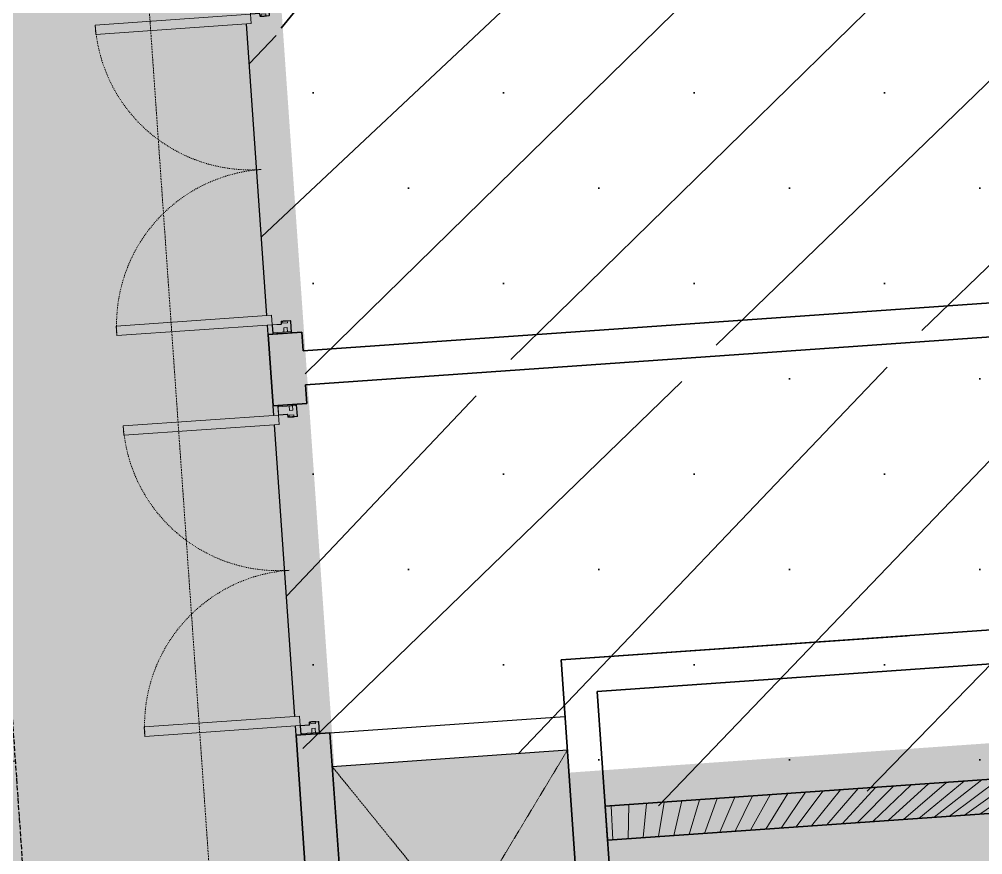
# Model space of a CAD drawing. Header units: millimetres. Extents: x 306 to 836129804, y -168137 to 818603917.
# Drawn here: x 834587244 to 834592354, y 818033872 to 818038301 of the extents above; entities that cross this region are included whole.
import ezdxf
from ezdxf.xclip import XClip

# ---------------------------------------------------------------- set-up
doc = ezdxf.new("R2010")
doc.units = ezdxf.units.MM
doc.header["$LTSCALE"] = 3
doc.header["$XCLIPFRAME"] = 0
for name, pattern in [('ACAD_ISO03W100', [30, 12, -18]), ('B0701', [2.34375, 1.5625, -0.78125]), ('B0703', [4.6875, 3.125, -1.5625]), ('Dash 1_16_', [3.175, 1.5875, -1.5875]), ('DIVIDE', [1.25, 0.5, -0.25, 0, -0.25, 0, -0.25]), ('IMPORT-3A35X-MAGP-P-SB$0$ACAD_ISO05W035', [11.550000000000002, 8.4, -1.05, 0, -1.05, 0, -1.05])]:
    doc.linetypes.add(name, pattern=pattern)
for name, color, linetype in [('_ANCILIARY', 40, 'Continuous'), ('_ANCILIARY HATCH', 1, 'Continuous'), ('_DEV LINE', 96, 'DIVIDE'), ('_SUBLEASE', 241, 'Continuous'), ('_SUBLEASE LINE', 10, 'DIVIDE'), ('UAJ-90.0BOUN', 251, 'Continuous'), ('UAJ-90.5LAND', 251, 'Continuous')]:
    doc.layers.add(name, color=color, linetype=linetype)
for name, color, linetype, lineweight in [('A-DOOR', 251, 'Continuous', 5), ('A-DOOR-FRAM', 251, 'Continuous', 18), ('A-FLOR', 251, 'Continuous', 13), ('A-WALL', 251, 'Continuous', 5), ('Eva-New', 1, 'ACAD_ISO03W100', 18), ('Hatch (CARR)', 252, 'Continuous', 35), ('Hatch (LTC&CB)', 252, 'Continuous', 35), ('UAJ-21EXWA', 251, 'Continuous', 35), ('UAJ-21EXWA-z', 251, 'B0703', 9), ('UAJ-22INWA-h', 251, 'Continuous', 9), ('UAJ-23FLOR-y', 251, 'B0701', 9)]:
    doc.layers.add(name, color=color, linetype=linetype, lineweight=lineweight)
doc.layers.get('UAJ-90.5LAND').off()
pattern_1 = [(45, (0, 0), (-505.13940681014, 505.13940681014), []), (45, (505.14, 0), (-505.13940681014, 505.13940681014), [0, -714.375])]

# ---------------------------------------------------------------- blocks, each defined once
blk = doc.blocks.new('ARC_DOR_P00_DOUBLE_VARIES - External - EX-D02_1550x2100mm-16590399-Plan_L000')
at = {"layer": 'A-DOOR', "lineweight": 18}
for p, q in [((-775.0000000000106, -65.00000000096198), (-825.0000000000119, -65.00000000096198)), ((-825.0000000000119, -65.00000000096198), (-825.0000000000119, -890.0000000009603)), ((-775.0000000000106, -890.0000000009603), (-775.0000000000106, -65.00000000096198)), ((774.9999999999939, -65.00000000096198), (824.9999999999952, -65.00000000096198)), ((774.9999999999939, -890.0000000009603), (774.9999999999939, -65.00000000096198)), ((824.9999999999952, -65.00000000096198), (824.9999999999952, -890.0000000009603)), ((-825.0000000000119, -890.0000000009603), (-775.0000000000106, -890.0000000009603)), ((824.9999999999952, -890.0000000009603), (774.9999999999939, -890.0000000009603))]:
    blk.add_line(p, q, dxfattribs=at)
at = {"layer": 'A-DOOR', "linetype": 'Dash 1_16_'}
for centre, radius, start, end in [((-825.0000000000106, -65.00000000095821), 825.0000000000014, 269.9999999999995, 359.9999999999995), ((824.9999999999939, -65.00000000095821), 825.0000000000028, 180.0000000000001, 269.9999999999998)]:
    blk.add_arc(centre, radius, start, end, dxfattribs=at)
at = {"layer": 'A-DOOR-FRAM'}
for p, q in [((-876.500000000006, 18.49999999904694), (-875.000000000006, 18.49999999904693)), ((-876.5000000000063, -10.50000000095318), (-876.500000000006, 18.49999999904694)), ((-875.000000000006, 14.9999999990469), (-875.0000000000059, 32.4999999990473)), ((-875.000000000006, 14.9999999990469), (-875.0000000000061, -10.50000000095319)), ((-873.5000000000061, 14.99999999904689), (-875.000000000006, 14.9999999990469)), ((-873.5000000000059, 32.49999999904729), (-873.5000000000061, 14.99999999904689)), ((-868.5000000000061, 31.49999999904721), (-873.5000000000059, 31.49999999904724)), ((-873.5000000000061, 14.99999999904689), (-873.5000000000065, -45.00000000095333)), ((-872.500000000006, 34.99999999904718), (-812.5000000000068, 34.9999999990468)), ((-872.500000000006, 34.99999999904715), (-812.5000000000067, 34.99999999904676)), ((-812.5000000000068, 33.49999999904677), (-872.500000000006, 33.49999999904715)), ((-868.5000000000068, -61.50000000095329), (-868.5000000000063, 31.49999999904721)), ((-868.5000000000063, 12.99999999904692), (-847.5000000000068, 12.99999999904678)), ((-847.5000000000068, 12.99999999904678), (-845.0000000000068, 12.99999999904677)), ((-845.0000000000068, 12.99999999904677), (-845.000000000007, -4.874119675602894)), ((-820.875000000007, -8.50000000095374), (-820.8750000000069, 16.49999999904672)), ((-820.8750000000069, 16.49999999904672), (-811.5000000000069, 16.49999999904666)), ((-811.500000000007, -13.50000000095363), (-811.5000000000068, 32.49999999904679)), ((-810.0000000000068, 32.49999999904678), (-810.0000000000072, -13.50000000095356)), ((-810.0000000000069, 32.49999999904694), (-810.0000000000073, -13.50000000095364)), ((809.999999999994, 32.49999999903656), (809.9999999999937, -13.50000000096649)), ((809.9999999999937, -13.50000000096653), (809.999999999994, 32.49999999903668)), ((811.4999999999936, -13.50000000096659), (811.499999999994, 32.49999999903655)), ((820.8749999999939, 16.49999999903635), (811.4999999999937, 16.49999999903642)), ((872.4999999999939, 34.99999999903608), (812.499999999994, 34.99999999903646)), ((812.4999999999939, 34.99999999903648), (872.4999999999937, 34.99999999903608)), ((812.4999999999939, 33.49999999903667), (872.499999999994, 33.49999999903629)), ((820.8749999999936, -8.500000000967335), (820.8749999999939, 16.49999999903635)), ((844.9999999999936, 12.99999999903287), (844.9999999999935, -4.874119675616802)), ((847.4999999999937, 12.99999999903285), (844.9999999999936, 12.99999999903287)), ((868.4999999999936, 12.99999999903272), (847.4999999999937, 12.99999999903285)), ((868.4999999999939, 31.49999999903619), (873.4999999999939, 31.49999999903616)), ((868.4999999999932, -61.50000000096743), (868.4999999999936, 31.49999999903619)), ((873.4999999999939, 32.49999999903621), (873.4999999999937, 14.99999999903263)), ((873.4999999999937, 14.99999999903263), (873.4999999999934, -45.00000000096755)), ((873.4999999999937, 14.99999999903263), (874.9999999999935, 14.99999999903262)), ((874.9999999999935, 14.99999999903262), (874.9999999999937, 32.4999999990362)), ((876.4999999999939, 18.49999999903264), (874.9999999999935, 18.49999999903265)), ((874.9999999999935, 14.99999999903262), (874.9999999999934, -10.50000000096743)), ((876.4999999999937, -10.50000000096745), (876.4999999999939, 18.49999999903264)), ((-873.5000000000063, -10.5000000009532), (-876.5000000000063, -10.50000000095318)), ((-875.0000000000066, -62.5000000009537), (-875.0000000000064, -45.00000000095332)), ((-873.5000000000065, -45.00000000095332), (-875.0000000000064, -45.00000000095331)), ((-873.5000000000065, -45.00000000095332), (-873.5000000000066, -62.5000000009537)), ((-847.5000000000069, -4.874119675602877), (-868.5000000000064, -4.874119675602744)), ((-845.000000000007, -4.874119675602894), (-847.5000000000069, -4.874119675602878)), ((-826.5000000000074, -62.50000000095372), (-826.5000000000072, -17.00000000095363)), ((-825.0000000000069, -17.00000000095364), (-825.0000000000073, -62.50000000095373)), ((-825.0000000000073, -17.00000000095359), (-825.0000000000075, -62.50000000095373)), ((-824.000000000007, -14.50000000095369), (-812.500000000007, -14.50000000095376)), ((-812.5000000000073, -16.00000000095362), (-824.000000000007, -16.00000000095354)), ((-812.5000000000074, -16.0000000009537), (-824.0000000000073, -16.00000000095363)), ((-811.500000000007, -8.500000000953799), (-820.875000000007, -8.50000000095374)), ((811.4999999999936, -8.500000000967276), (820.8749999999936, -8.500000000967335)), ((823.9999999999943, -14.50000000096733), (812.4999999999943, -14.50000000096726)), ((812.4999999999942, -16.00000000096697), (823.9999999999943, -16.00000000096704)), ((823.9999999999942, -16.00000000096705), (812.4999999999941, -16.00000000096698)), ((824.9999999999945, -17.00000000096725), (824.9999999999942, -62.50000000096737)), ((824.999999999994, -62.5000000009672), (824.9999999999942, -17.00000000096709)), ((826.499999999994, -62.50000000096738), (826.4999999999943, -17.00000000096727)), ((844.9999999999935, -4.874119675616802), (847.4999999999936, -4.874119675616818)), ((847.4999999999936, -4.874119675616819), (868.4999999999935, -4.874119675616952)), ((873.4999999999936, -10.50000000096743), (876.4999999999937, -10.50000000096744)), ((873.4999999999934, -45.00000000096757), (874.9999999999932, -45.00000000096757)), ((873.4999999999934, -45.00000000096757), (873.4999999999932, -62.50000000096768)), ((874.9999999999931, -62.50000000096768), (874.9999999999932, -45.00000000096757)), ((-868.5000000000068, -61.50000000095329), (-873.5000000000066, -61.50000000095326)), ((-872.5000000000067, -63.50000000095346), (-827.5000000000075, -63.50000000095374)), ((-827.5000000000075, -65.00000000095372), (-872.5000000000068, -65.00000000095343)), ((-827.5000000000075, -65.00000000095372), (-872.5000000000065, -65.00000000095343)), ((872.4999999999931, -63.50000000096768), (827.499999999994, -63.5000000009674)), ((827.499999999994, -65.00000000096722), (872.4999999999932, -65.00000000096752)), ((872.4999999999923, -65.00000000096752), (827.499999999994, -65.00000000096722)), ((868.4999999999932, -61.50000000096743), (873.4999999999932, -61.50000000096747))]:
    blk.add_line(p, q, dxfattribs=at)
for centre, radius, start, end in [((-872.500000000006, 32.49999999904728), 2.500000000000106, 89.99999999999977, 179.9999999999998), ((-872.5000000000061, 32.49999999904743), 2.500000000000127, 89.99999999999805, 180.0000000000007), ((-872.500000000006, 32.49999999904728), 1.000000000000049, 89.99999999999959, 180), ((-812.5000000000068, 32.4999999990468), 2.500000000000112, 359.9999999999996, 89.99999999999991), ((-812.5000000000066, 32.49999999904702), 2.500000000000032, 359.999999999998, 90.00000000000026), ((-812.5000000000068, 32.4999999990468), 1, 0, 90), ((-907.0312500000067, 3.999999999047284), 98.28125000000057, 350.8521574801976, 9.147842519801143), ((907.0312499999943, 3.999999999035783), 98.28125000000065, 170.8521574801981, 189.1478425198006), ((812.499999999994, 32.49999999903654), 2.500000000000103, 89.99999999999967, 179.9999999999997), ((812.4999999999937, 32.49999999903674), 2.499999999999935, 89.99999999999561, 180.0000000000034), ((812.499999999994, 32.49999999903654), 0.9999999999999997, 89.99999999999979, 179.9999999999998), ((872.4999999999939, 32.49999999903621), 2.500000000000107, 359.9999999999995, 89.99999999999984), ((872.4999999999937, 32.49999999903699), 2.500000000000116, 359.9999999999983, 90.00000000000026), ((872.4999999999939, 32.49999999903621), 0.9999999999999997, 359.9999999999995, 89.99999999999984), ((-824.000000000007, -17.00000000095365), 2.5000000000001, 89.99999999999962, 179.9999999999996), ((-824.000000000007, -17.00000000095365), 0.9999999999999989, 89.9999999999996, 179.9999999999996), ((-824.0000000000073, -17.00000000095359), 1.000000000000039, 89.9999999999997, 179.9999999999999), ((-812.500000000007, -13.50000000095353), 2.499999999999883, 269.9999999999992, 359.9999999999994), ((-812.500000000007, -13.50000000095362), 0.9999999999999989, 269.9999999999992, 359.9999999999994), ((-812.5000000000073, -13.50000000095363), 2.499999999999974, 269.9999999999995, 359.9999999999996), ((812.4999999999942, -13.50000000096651), 2.499999999999885, 179.9999999999996, 269.9999999999993), ((812.4999999999941, -13.50000000096655), 2.500000000000004, 179.9999999999996, 269.9999999999999), ((812.4999999999942, -13.5000000009666), 0.9999999999999993, 179.9999999999996, 269.9999999999993), ((823.9999999999943, -17.00000000096725), 2.500000000000112, 359.9999999999996, 89.99999999999993), ((823.9999999999943, -17.00000000096725), 0.9999999999999999, 359.9999999999994, 89.99999999999977), ((823.9999999999942, -17.00000000096706), 0.9999999999999878, 359.9999999999984, 89.99999999999878), ((-872.5000000000068, -62.50000000095371), 2.499999999999972, 179.9999999999997, 269.9999999999993), ((-872.5000000000064, -62.50000000095329), 2.500000000000008, 180.0000000000001, 269.9999999999998), ((-872.5000000000068, -62.50000000095371), 1.000000000000057, 179.9999999999998, 269.9999999999994), ((-827.5000000000075, -62.50000000095371), 2.499999999999969, 269.9999999999992, 359.9999999999992), ((-827.5000000000075, -62.50000000095371), 1.000000000000055, 269.999999999999, 2.035554996136651e-13), ((-827.5000000000075, -62.5000000009537), 2.499999999999985, 269.9999999999996, 359.9999999999996), ((827.499999999994, -62.50000000096738), 2.499999999999974, 179.9999999999996, 269.9999999999994), ((827.499999999994, -62.5000000009672), 2.500000000000015, 180.0000000000002, 269.9999999999999), ((827.499999999994, -62.50000000096738), 1.000000000000057, 179.9999999999998, 269.9999999999994), ((872.4999999999932, -62.50000000096767), 2.49999999999998, 269.9999999999994, 359.9999999999994), ((872.4999999999932, -62.50000000096767), 0.9999999999999997, 269.9999999999994, 359.9999999999994), ((872.4999999999923, -62.50000000096754), 2.499999999999886, 269.9999999999994, 359.9999999999994)]:
    blk.add_arc(centre, radius, start, end, dxfattribs=at)
blk = doc.blocks.new('ARC_DOR_P00_DOUBLE_VARIES - External - EX-D01_1550x2100mm-16590408-Plan_L000')
at = {"layer": 'A-DOOR', "lineweight": 18}
for p, q in [((-825.0000000000119, 65.00000000096198), (-825.0000000000119, 890.0000000009603)), ((-825.0000000000119, 890.0000000009603), (-775.0000000000106, 890.0000000009603)), ((-775.0000000000106, 890.0000000009603), (-775.0000000000106, 65.00000000096198)), ((824.9999999999952, 890.0000000009603), (774.9999999999939, 890.0000000009603)), ((774.9999999999939, 890.0000000009603), (774.9999999999939, 65.00000000096198)), ((824.9999999999952, 65.00000000096198), (824.9999999999952, 890.0000000009603)), ((-775.0000000000106, 65.00000000096198), (-825.0000000000119, 65.00000000096198)), ((774.9999999999939, 65.00000000096198), (824.9999999999952, 65.00000000096198))]:
    blk.add_line(p, q, dxfattribs=at)
at = {"layer": 'A-DOOR', "linetype": 'Dash 1_16_'}
for centre, radius, start, end in [((-825.0000000000106, 65.00000000095821), 825.0000000000028, 1.399444059843948e-13, 90.00000000000017), ((824.9999999999939, 65.00000000095821), 825.0000000000016, 89.99999999999984, 179.9999999999999)]:
    blk.add_arc(centre, radius, start, end, dxfattribs=at)
at = {"layer": 'A-DOOR-FRAM'}
for p, q in [((-875.0000000000066, 62.5000000009537), (-875.0000000000064, 45.00000000095332)), ((-873.5000000000065, 45.00000000095332), (-873.5000000000066, 62.5000000009537)), ((-868.5000000000068, 61.50000000095329), (-873.5000000000066, 61.50000000095326)), ((-827.5000000000075, 65.00000000095372), (-872.5000000000068, 65.00000000095343)), ((-827.5000000000075, 65.00000000095372), (-872.5000000000065, 65.00000000095343)), ((-872.5000000000067, 63.50000000095346), (-827.5000000000075, 63.50000000095374)), ((-868.5000000000068, 61.50000000095329), (-868.5000000000063, -31.49999999904721)), ((-826.5000000000074, 62.50000000095372), (-826.5000000000072, 17.00000000095363)), ((-825.0000000000069, 17.00000000095364), (-825.0000000000073, 62.50000000095373)), ((-825.0000000000073, 17.00000000095359), (-825.0000000000075, 62.50000000095373)), ((824.9999999999945, 17.00000000096725), (824.9999999999942, 62.50000000096737)), ((824.999999999994, 62.5000000009672), (824.9999999999942, 17.00000000096709)), ((826.499999999994, 62.50000000096738), (826.4999999999943, 17.00000000096727)), ((827.499999999994, 65.00000000096722), (872.4999999999932, 65.00000000096752)), ((872.4999999999923, 65.00000000096752), (827.499999999994, 65.00000000096722)), ((872.4999999999931, 63.50000000096768), (827.499999999994, 63.5000000009674)), ((868.4999999999932, 61.50000000096743), (873.4999999999932, 61.50000000096747)), ((868.4999999999932, 61.50000000096743), (868.4999999999936, -31.49999999903619)), ((873.4999999999934, 45.00000000096757), (873.4999999999932, 62.50000000096768)), ((874.9999999999931, 62.50000000096768), (874.9999999999932, 45.00000000096757)), ((-873.5000000000063, 10.5000000009532), (-876.5000000000063, 10.50000000095318)), ((-876.5000000000063, 10.50000000095318), (-876.500000000006, -18.49999999904694)), ((-873.5000000000065, 45.00000000095332), (-875.0000000000064, 45.00000000095331)), ((-875.000000000006, -14.9999999990469), (-875.0000000000061, 10.50000000095319)), ((-873.5000000000061, -14.99999999904689), (-873.5000000000065, 45.00000000095333)), ((-847.5000000000069, 4.874119675602877), (-868.5000000000064, 4.874119675602744)), ((-845.000000000007, 4.874119675602894), (-847.5000000000069, 4.874119675602878)), ((-845.0000000000068, -12.99999999904677), (-845.000000000007, 4.874119675602894)), ((-812.5000000000073, 16.00000000095362), (-824.000000000007, 16.00000000095354)), ((-812.5000000000074, 16.0000000009537), (-824.0000000000073, 16.00000000095363)), ((-824.000000000007, 14.50000000095369), (-812.500000000007, 14.50000000095376)), ((-820.875000000007, 8.50000000095374), (-820.8750000000069, -16.49999999904672)), ((-811.500000000007, 8.500000000953799), (-820.875000000007, 8.50000000095374)), ((-811.500000000007, 13.50000000095363), (-811.5000000000068, -32.49999999904679)), ((-810.0000000000068, -32.49999999904678), (-810.0000000000072, 13.50000000095356)), ((-810.0000000000069, -32.49999999904694), (-810.0000000000073, 13.50000000095364)), ((809.999999999994, -32.49999999903656), (809.9999999999937, 13.50000000096649)), ((809.9999999999937, 13.50000000096653), (809.999999999994, -32.49999999903668)), ((811.4999999999936, 13.50000000096659), (811.499999999994, -32.49999999903655)), ((811.4999999999936, 8.500000000967276), (820.8749999999936, 8.500000000967335)), ((812.4999999999942, 16.00000000096697), (823.9999999999943, 16.00000000096704)), ((823.9999999999942, 16.00000000096705), (812.4999999999941, 16.00000000096698)), ((823.9999999999943, 14.50000000096733), (812.4999999999943, 14.50000000096726)), ((820.8749999999936, 8.500000000967335), (820.8749999999939, -16.49999999903635)), ((844.9999999999935, 4.874119675616802), (847.4999999999936, 4.874119675616818)), ((844.9999999999936, -12.99999999903287), (844.9999999999935, 4.874119675616802)), ((847.4999999999936, 4.874119675616819), (868.4999999999935, 4.874119675616952)), ((873.4999999999937, -14.99999999903263), (873.4999999999934, 45.00000000096755)), ((873.4999999999934, 45.00000000096757), (874.9999999999932, 45.00000000096757)), ((873.4999999999936, 10.50000000096743), (876.4999999999937, 10.50000000096744)), ((874.9999999999935, -14.99999999903262), (874.9999999999934, 10.50000000096743)), ((876.4999999999937, 10.50000000096745), (876.4999999999939, -18.49999999903264)), ((-876.500000000006, -18.49999999904694), (-875.000000000006, -18.49999999904693)), ((-875.000000000006, -14.9999999990469), (-875.0000000000059, -32.4999999990473)), ((-873.5000000000061, -14.99999999904689), (-875.000000000006, -14.9999999990469)), ((-873.5000000000059, -32.49999999904729), (-873.5000000000061, -14.99999999904689)), ((-868.5000000000061, -31.49999999904721), (-873.5000000000059, -31.49999999904724)), ((-812.5000000000068, -33.49999999904677), (-872.500000000006, -33.49999999904715)), ((-872.500000000006, -34.99999999904718), (-812.5000000000068, -34.9999999990468)), ((-872.500000000006, -34.99999999904715), (-812.5000000000067, -34.99999999904676)), ((-868.5000000000063, -12.99999999904692), (-847.5000000000068, -12.99999999904678)), ((-847.5000000000068, -12.99999999904678), (-845.0000000000068, -12.99999999904677)), ((-820.8750000000069, -16.49999999904672), (-811.5000000000069, -16.49999999904666)), ((820.8749999999939, -16.49999999903635), (811.4999999999937, -16.49999999903642)), ((812.4999999999939, -33.49999999903667), (872.499999999994, -33.49999999903629)), ((872.4999999999939, -34.99999999903608), (812.499999999994, -34.99999999903646)), ((812.4999999999939, -34.99999999903648), (872.4999999999937, -34.99999999903608)), ((847.4999999999937, -12.99999999903285), (844.9999999999936, -12.99999999903287)), ((868.4999999999936, -12.99999999903272), (847.4999999999937, -12.99999999903285)), ((868.4999999999939, -31.49999999903619), (873.4999999999939, -31.49999999903616)), ((873.4999999999937, -14.99999999903263), (874.9999999999935, -14.99999999903262)), ((873.4999999999939, -32.49999999903621), (873.4999999999937, -14.99999999903263)), ((874.9999999999935, -14.99999999903262), (874.9999999999937, -32.4999999990362)), ((876.4999999999939, -18.49999999903264), (874.9999999999935, -18.49999999903265))]:
    blk.add_line(p, q, dxfattribs=at)
for centre, radius, start, end in [((-872.5000000000068, 62.50000000095371), 2.500000000000007, 90.00000000000031, 180.0000000000003), ((-872.5000000000064, 62.50000000095329), 2.499999999999886, 90, 180), ((-872.5000000000068, 62.50000000095371), 1.000000000000114, 90.00000000000017, 180.0000000000001), ((-827.5000000000075, 62.50000000095371), 2.50000000000001, 4.071109992273301e-13, 90.0000000000004), ((-827.5000000000075, 62.5000000009537), 2.500000000000009, 3.180554681463517e-13, 90.00000000000034), ((-827.5000000000075, 62.50000000095371), 1.000000000000115, 359.9999999999994, 90.00000000000058), ((827.499999999994, 62.50000000096738), 2.500000000000004, 90.00000000000024, 180.0000000000004), ((827.499999999994, 62.5000000009672), 2.5, 90, 180), ((827.499999999994, 62.50000000096738), 1.000000000000114, 90.00000000000017, 180.0000000000001), ((872.4999999999932, 62.50000000096767), 2.500000000000006, 2.417221557912273e-13, 90.00000000000026), ((872.4999999999923, 62.50000000096754), 2.49999999999998, 2.417221557912273e-13, 90.00000000000024), ((872.4999999999932, 62.50000000096767), 1.00000000000005, 2.035554996136651e-13, 90.0000000000002), ((-824.000000000007, 17.00000000095365), 2.500000000000132, 180.0000000000004, 270), ((-824.000000000007, 17.00000000095365), 1.000000000000047, 180.0000000000004, 270.0000000000001), ((-824.0000000000073, 17.00000000095359), 1.000000000000114, 179.9999999999998, 269.9999999999997), ((-812.500000000007, 13.50000000095353), 2.499999999999985, 3.307776868722057e-13, 90.0000000000004), ((-812.5000000000073, 13.50000000095363), 2.500000000000006, 3.085138041019611e-13, 90.00000000000031), ((-812.500000000007, 13.50000000095362), 1.000000000000047, 3.053332494204976e-13, 90.0000000000004), ((-907.0312500000067, -3.999999999047284), 98.28125000000057, 350.8521574801985, 9.147842519802033), ((907.0312499999943, -3.999999999035783), 98.28125000000065, 170.8521574801991, 189.1478425198015), ((812.4999999999942, 13.50000000096651), 2.499999999999984, 90.00000000000034, 180.0000000000004), ((812.4999999999941, 13.50000000096655), 2.499999999999976, 89.99999999999993, 180.0000000000006), ((812.4999999999942, 13.5000000009666), 1.000000000000048, 90.00000000000031, 180.0000000000004), ((823.9999999999943, 17.00000000096725), 1.000000000000046, 269.9999999999997, 1.017777498068325e-13), ((823.9999999999943, 17.00000000096725), 2.500000000000121, 269.9999999999997, 7.63333123551244e-14), ((823.9999999999942, 17.00000000096706), 1.000000000000034, 270.0000000000007, 1.017777498068325e-12), ((-872.500000000006, -32.49999999904728), 2.500000000000129, 180.0000000000002, 269.9999999999999), ((-872.5000000000061, -32.49999999904743), 2.500000000000058, 179.9999999999996, 270.0000000000018), ((-872.500000000006, -32.49999999904728), 1.000000000000114, 180, 270), ((-812.5000000000068, -32.4999999990468), 2.500000000000123, 269.9999999999997, 7.63333123551244e-14), ((-812.5000000000068, -32.4999999990468), 1, 269.9999999999996, 0), ((-812.5000000000066, -32.49999999904702), 2.499999999999999, 269.9999999999995, 1.866985598019084e-12), ((812.499999999994, -32.49999999903654), 2.500000000000132, 180.0000000000003, 270), ((812.4999999999937, -32.49999999903674), 2.499999999999982, 179.9999999999993, 270.0000000000016), ((812.499999999994, -32.49999999903654), 1.00000000000005, 180.0000000000002, 269.9999999999998), ((872.4999999999939, -32.49999999903621), 2.500000000000121, 269.9999999999998, 1.526666247102488e-13), ((872.4999999999939, -32.49999999903621), 1.000000000000043, 269.9999999999998, 2.035554996136651e-13), ((872.4999999999937, -32.49999999903699), 2.500000000000064, 269.9999999999996, 1.552110684554196e-12)]:
    blk.add_arc(centre, radius, start, end, dxfattribs=at)
blk = doc.blocks.new('p32 uns')
at = {"layer": 'UAJ-22INWA-h'}
h = blk.add_hatch(dxfattribs=at)
h.set_pattern_fill('ANSI31', color=256, scale=20, angle=4)
h.set_pattern_definition([(48.99999999999999, (1103434.01014185, -220011.180467844), (-47.92405834414602, 41.65974834089721), [])])
h.paths.add_polyline_path([(466745.0788276196, -277114.9949666262), (469199.0863913298, -276943.3940412998), (469186.5302259922, -276763.8325122595), (466732.5226624012, -276935.4334375858)])
at = {"layer": 'A-FLOR', "lineweight": 9}
for p, q in [((464935.3247828484, -274334.4637930393), (464827.2022485733, -272788.2395150661)), ((464942.3004302979, -274434.2201980352), (464938.8126065731, -274384.3419954777)), ((464972.2957139015, -274863.172739625), (464968.807890296, -274813.2945370674)), ((465083.9060719013, -276459.2752200365), (464975.7835376263, -274913.0509421825)), ((465090.8817193508, -276559.0316250324), (465087.3938956261, -276509.1534225941))]:
    blk.add_line(p, q, dxfattribs=at)
at = {"layer": 'A-FLOR', "lineweight": 5}
for p, q in [((464828.5843986273, -272788.142865777), (464936.7069329023, -274334.367143631)), ((464940.1947565079, -274384.2453461885), (464943.6825802326, -274434.1235486269)), ((464970.1900402308, -274813.1978877783), (464973.6778639555, -274863.0760903358)), ((464977.1656876802, -274912.9542927742), (465085.2882219553, -276459.1785707474)), ((465088.77604568, -276509.0567731857), (465092.2638692856, -276558.9349757433))]:
    blk.add_line(p, q, dxfattribs=at)
at = {"layer": 'A-WALL', "lineweight": 25}
for p, q in [((465271.8253983259, -276546.3788104057), (466518.7804611921, -276459.1832182407)), ((466531.3366265297, -276638.7447472811), (465284.3815636635, -276725.9403395653))]:
    blk.add_line(p, q, dxfattribs=at)
at = {"layer": 'A-WALL'}
for p, q in [((466531.3366265297, -276638.7447472811), (466518.7804611921, -276459.1832182407)), ((465284.3815636635, -276725.9403395653), (465271.8253983259, -276546.3788104057))]:
    blk.add_line(p, q, dxfattribs=at)
at = {"layer": 'UAJ-21EXWA'}
for p, q in [((465130.2197567225, -274521.3237884045), (470013.2957826853, -274179.8658494949)), ((470025.8519480228, -274359.4273785353), (465142.7759219408, -274700.8853174448)), ((464943.6825802326, -274434.1235486269), (465123.244109273, -274421.5673834085)), ((464943.6825802326, -274434.1235486269), (464970.1900402308, -274813.1978877783)), ((465130.2197567225, -274521.3237884045), (465123.244109273, -274421.5673834085)), ((465149.7515692711, -274800.6417225599), (465142.7759219408, -274700.8853174448)), ((464970.1900402308, -274813.1978877783), (465149.7515692711, -274800.6417225599)), ((469310.9841407537, -275963.2007472515), (466497.8535190821, -276159.914003253)), ((466497.8535190821, -276159.914003253), (468333.3764926195, -276031.5617333651)), ((466655.5031497478, -278414.4087567329), (466497.8535190821, -276159.914003253)), ((469143.978777051, -276155.3184415102), (466689.9712133408, -276326.9193669558)), ((466689.9712133408, -276326.9193669558), (466847.6208440065, -278581.4141205549)), ((465092.2638692856, -276558.9349757433), (465271.8253983259, -276546.3788104057)), ((465268.050183177, -279072.7963824272), (465092.2638692856, -276558.9349757433)), ((465408.5480868816, -278501.6043490171), (465271.8253983259, -276546.3788104057))]:
    blk.add_line(p, q, dxfattribs=at)
blk.add_lwpolyline([(466745.0788276196, -277114.9949666262), (469199.0863913298, -276943.3940412998), (469186.5302259922, -276763.8325122595), (466732.5226624012, -276935.4334375858)], close=True, dxfattribs=at)
at = {"layer": 'UAJ-21EXWA-z'}
blk.add_lwpolyline([(474599.9708667994, -310530.1917384863), (467836.6338552237, -308669.481066227), (467338.3177255392, -308704.3267245293), (467129.479228735, -305717.7970809937), (466623.8019307852, -305753.1574822664), (463991.9114738703, -268115.3704340458), (465293.7805608511, -268024.2280380726), (466073.3385289907, -267498.4277267456), (475220.2887616158, -266858.8106579781), (475253.0272140503, -267326.9923396111), (477366.8151228428, -267179.0084167719), (477308.717974782, -266351.2942450047), (489092.3695824146, -265524.2012972832), (491574.8268785477, -301024.7140849829)], dxfattribs=at)
at = {"layer": 'UAJ-23FLOR-y'}
for p, q in [((466531.3366265297, -276638.7447472811), (465408.5480868816, -278501.6043490171)), ((465284.3815636635, -276725.9403395653), (466655.5031497478, -278414.4087567329))]:
    blk.add_line(p, q, dxfattribs=at)
at = {"layer": 'UAJ-90.0BOUN', "linetype": 'IMPORT-3A35X-MAGP-P-SB$0$ACAD_ISO05W035'}
blk.add_lwpolyline([(462043.122988224, -254401.8080494404), (466413.7763149738, -316882.0242781639)], dxfattribs=at)
at = {"layer": 'A-DOOR'}
for name, p, rotation in [('ARC_DOR_P00_DOUBLE_VARIES - External - EX-D01_1550x2100mm-16590408-Plan_L000', (464972.4264302254, -273554.9769220352), 93.99999999999999), ('ARC_DOR_P00_DOUBLE_VARIES - External - EX-D02_1550x2100mm-16590399-Plan_L000', (465121.0077192783, -275679.7883491516), 274)]:
    blk.add_blockref(name, p, dxfattribs=dict(at, rotation=rotation))
blk = doc.blocks.new('GBP-P32-L00')
at = {"layer": 'UAJ-90.5LAND'}
blk.add_blockref('p32 uns', (834123619.6366563, 818311064.1160116), dxfattribs=at)

msp = doc.modelspace()

# ---------------------------------------------------------------- hatches: boundary and pattern name
at = {"layer": '_ANCILIARY'}
h = msp.add_hatch(color=256, dxfattribs=at)
h.dxf.hatch_style = 1
edge = h.paths.add_edge_path(flags=16)
edge.add_line((834589698.2311926, 818000195.5443645), (834585687.4764702, 818056299.0110068))
edge.add_line((834585687.4764702, 818056299.0110068), (834612518.7989925, 818058232.7219915))
edge.add_arc((834612484.7357092, 818056534.6453927), 1698.418217914475, 9.502723926168073, 88.8508052879634, ccw=False)
edge.add_line((834614159.8478141, 818056815.0448909), (834618401.0798162, 817996164.9822797))
edge.add_line((834618401.0798162, 817996164.9822797), (834594768.6555227, 817994584.3835236))
edge.add_line((834594768.6555227, 817994584.3835236), (834594327.6929266, 817995204.8349223))
edge.add_line((834594327.6929266, 817995204.8349223), (834589698.2311926, 818000195.5443645))
edge = h.paths.add_edge_path()
edge.add_line((834619909.6823385, 817993768.7649117), (834615191.6236249, 818061235.0189149))
edge.add_arc((834615186.6358066, 818061234.6701063), 4.999999946729716, 4.000301895800094, 94.01408611669542)
edge.add_line((834615186.285798, 818061239.6578406), (834582994.9307241, 818058981.1489481))
edge.add_line((834582994.9307241, 818058981.1489481), (834582980.2353642, 818058973.700369))
edge.add_line((834582980.2353642, 818058973.700369), (834587435.9467293, 817995536.5482974))
edge.add_line((834587435.9467293, 817995536.5482974), (834589273.49395, 817995667.4350014))
edge.add_line((834589273.49395, 817995667.4350014), (834590438.9627452, 817991708.7167664))
edge.add_line((834590438.9627452, 817991708.7167664), (834619905.0431669, 817993763.4282737))
edge.add_arc((834619904.6945201, 817993768.4161034), 4.999999953192322, 273.9984422827354, 364.0002978076708)
at = {"layer": '_ANCILIARY HATCH'}
h = msp.add_hatch(dxfattribs=at)
h.set_pattern_fill('CORK', color=256, scale=250, angle=3.998908350218276)
h.set_pattern_definition([(3.998908350218276, (0, 0), (-55.35411463791137, 791.8175196929233), []), (138.9989083502183, (423.5858171654173, -368.2317025275059), (-1472.92744632587, -1694.344000516116), [1122.5325, -1122.5325]), (138.9989083502183, (621.5401970886481, -354.3931738680281), (-1472.92744632587, -1694.344000516116), [1122.5325, -1122.5325]), (138.9989083502183, (819.494577011879, -340.5546452085503), (-1472.92744632587, -1694.344000516116), [1122.5325, -1122.5325])])
edge = h.paths.add_edge_path(flags=16)
edge.add_line((834589618.1268094, 818000118.7715201), (834585687.4764702, 818056299.0110068))
edge.add_line((834585687.4764702, 818056299.0110068), (834612518.7989925, 818058232.7219915))
edge.add_arc((834612494.2285203, 818056545.6339079), 1687.266994288412, 9.187916495490526, 89.16561271843813, ccw=False)
edge.add_line((834614159.8478141, 818056815.0448909), (834618401.0798162, 817996164.9822797))
edge.add_line((834618401.0798162, 817996164.9822797), (834594688.5511395, 817994507.6106793))
edge.add_line((834594688.5511395, 817994507.6106793), (834589618.1268094, 818000118.7715201))
edge = h.paths.add_edge_path()
edge.add_line((834619909.6823385, 817993768.7649117), (834615191.6236249, 818061235.0189149))
edge.add_arc((834615186.6358066, 818061234.6701063), 4.999999946729716, 4.000301895800094, 94.01408611669542)
edge.add_line((834615186.285798, 818061239.6578406), (834582996.3395478, 818058974.7334945))
edge.add_line((834582996.3395478, 818058974.7334945), (834587435.9467293, 817995536.5482974))
edge.add_line((834587435.9467293, 817995536.5482974), (834589273.49395, 817995667.4350014))
edge.add_line((834589273.49395, 817995667.4350014), (834590438.9627452, 817991708.7167664))
edge.add_line((834590438.9627452, 817991708.7167664), (834619905.0431669, 817993763.4282737))
edge.add_arc((834619904.6945201, 817993768.4161034), 4.999999953192322, 273.9984422827354, 364.0002978076708)
at = {"layer": '_SUBLEASE'}
h = msp.add_hatch(color=256, dxfattribs=at)
h.dxf.hatch_style = 1
h.paths.add_polyline_path([(834589693.255012, 818043565.8906276), (834597284.0053263, 818044096.6875974), (834597429.0987921, 818042021.754373), (834598985.2987102, 818042130.574472), (834598840.2052448, 818044205.5076965), (834610877.2425008, 818045047.2193372), (834612740.4379145, 818018402.2835546), (834612538.431196, 818018388.1578686), (834613248.1764362, 818008553.7109756), (834612849.1508187, 818008525.8083863), (834613468.582139, 817999667.5277658), (834612902.884826, 817998947.3282324), (834605436.7164863, 817998425.242883), (834591456.5503381, 818002394.8372881), (834590958.2342087, 818002359.9916297), (834588285.2707334, 818040610.4753664), (834588682.5340629, 818040638.2547245), (834588532.5576444, 818042783.0174327)], flags=16)
edge = h.paths.add_edge_path()
edge.add_line((834612518.7989925, 818058232.7219915), (834585687.4764702, 818056299.0110068))
edge.add_line((834585687.4764702, 818056299.0110068), (834585852.1374886, 818053900.0703667))
edge.add_line((834585852.1374886, 818053900.0703667), (834587596.3541589, 818054022.0954322))
edge.add_line((834587596.3541589, 818054022.0954322), (834587784.2116382, 818051304.0034543))
edge.add_line((834587784.2116382, 818051304.0034543), (834588882.182013, 818050416.9104503))
edge.add_line((834588882.182013, 818050416.9104503), (834591283.6295674, 818050586.5250793))
edge.add_line((834591283.6295674, 818050586.5250793), (834591385.947621, 818049130.1147605))
edge.add_line((834591385.947621, 818049130.1147605), (834586217.4788146, 818048767.0112727))
edge.add_line((834586217.4788146, 818048767.0112727), (834589617.9183701, 818000118.9890046))
edge.add_line((834589617.9183701, 818000118.9890046), (834594327.6929266, 817995204.8349223))
edge.add_arc((834593644.1141815, 817994409.5863439), 1048.665915476767, 4.359033634245577, 49.31834761910159, ccw=False)
edge.add_line((834594689.7466749, 817994489.2913691), (834617241.2870332, 817996068.5256392))
edge.add_line((834617241.2870332, 817996068.5256392), (834612865.2039542, 818058186.5743445))
edge.add_arc((834612384.1417316, 818055898.7146978), 2337.888497108082, 78.12554973430233, 86.69806107315839)
h = msp.add_hatch(color=256, dxfattribs=at)
h.dxf.hatch_style = 1
h.paths.add_polyline_path([(834588848.6232141, 818032549.9554973), (834588986.8888183, 818030572.7899098), (834592149.1710688, 818030793.8576907), (834592021.1902014, 818032631.4611284), (834598030.9905615, 818033051.7073079), (834598059.978461, 818032637.1611432), (834601054.2174681, 818032824.81772), (834601164.6889832, 818031244.5688407), (834602660.4897971, 818032073.7047712), (834602471.1143575, 818034900.9393232), (834592811.3986166, 818034225.4661969), (834592806.166881, 818034300.2835008), (834590174.551908, 818034116.2813386), (834590277.095197, 818032649.8439891)])
at = {"layer": 'Eva-New', "linetype": 'Continuous', "ltscale": 0.01}
h = msp.add_hatch(dxfattribs=at)
h.set_pattern_fill('ANSI31', color=8, scale=350, angle=4)
h.set_pattern_definition([(49, (0, 0), (-838.6710210225554, 729.0455959657013), [])])
edge = h.paths.add_edge_path()
edge.add_arc((834611513.5385946, 818068145.3264505), 14099.99999968531, 55.19002574308559, 154.5596091027724)
edge.add_line((834598780.7776825, 818074202.2893481), (834595240.3911003, 818066761.4558462))
edge.add_arc((834589822.417787, 818069339.3552195), 6000.000000233124, 273.9989064334658, 334.5546563119141, ccw=False)
edge.add_line((834590240.8423903, 818063353.9629304), (834585554.5350056, 818063026.3542768))
edge.add_arc((834584989.6617913, 818071106.6338656), 8099.999998867221, 264.220048196886, 273.9989064322582, ccw=False)
edge.add_line((834584173.925572, 818063047.8142), (834580415.7397891, 818063428.2282544))
edge.add_arc((834579106.5335116, 818050494.3201492), 12999.99999816069, 84.2200481985661, 93.99077919798958)
edge.add_line((834578201.7864021, 818063462.7985727), (834574221.9197499, 818063185.1428037))
edge.add_arc((834573731.4752913, 818070170.6889209), 7002.741628984699, 184.518270925359, 274.0160585979712, ccw=False)
edge.add_arc((834553791.0620614, 818068592.8452796), 13000.0000005708, 4.527501078735133, 25.16518805878682)
edge.add_line((834565557.174624, 818074120.828201), (834563375.7160238, 818078763.9842684))
edge.add_arc((834569692.9588658, 818081779.3520507), 6999.999999030279, 186.261998653722, 205.5162346975632, ccw=False)
edge.add_line((834562734.724241, 818081015.8267443), (834561851.4163579, 818093822.5155479))
edge.add_arc((834568795.7761757, 818094576.8707228), 6985.211880096444, 103.79340942041148, 186.1996435070692, ccw=False)
edge.add_line((834567130.3497419, 818101360.6410463), (834607738.9713905, 818104323.6446342))
edge.add_arc((834606780.3295362, 818117304.0183489), 13015.72495013958, 274.223807264846, 392.8596289379157)
edge.add_arc((834623587.3262396, 818128173.8785237), 6999.999999836902, 183.9989136523716, 212.9539425140163, ccw=False)
edge.add_line((834616604.3686309, 818127685.7156067), (834614554.4666462, 818157541.1841724))
edge.add_line((834614554.4666462, 818157541.1841724), (834608569.0701823, 818157122.7809477))
edge.add_line((834608569.0701823, 818157122.7809477), (834610618.9763948, 818127267.2902491))
edge.add_arc((834623587.3262378, 818128173.8785231), 12999.99999806346, 183.9989136508734, 212.8579348742854)
edge.add_arc((834606785.1724918, 818117301.6086594), 7012.974383020965, -85.87050168941721, 32.994913872568816, ccw=False)
edge.add_line((834607290.1835088, 818110306.8410742), (834542916.4285616, 818105772.5570611))
edge.add_line((834542916.4285616, 818105772.5570611), (834543332.168679, 818099784.931535))
edge.add_line((834543332.168679, 818099784.931535), (834548339.9487058, 818100139.6961751))
edge.add_arc((834548849.6206386, 818093135.5706489), 7022.644791367745, 1.917894415990986, 94.16192873604791, ccw=False)
edge.add_line((834555868.3314306, 818093370.5997602), (834556822.6031799, 818079614.5109141))
edge.add_arc((834565030.3921052, 818080333.9384184), 8239.258156901009, 185.0092761133849, 211.2767633085009)
edge.add_line((834557988.549832, 818076056.3418531), (834560014.6381451, 818071842.7746612))
edge.add_arc((834553704.8687762, 818068780.019501), 7013.81912084653, -83.41200971856142, 25.89188562423311, ccw=False)
edge.add_line((834554509.5567249, 818061812.5137804), (834511331.2743995, 818058806.1397856))
edge.add_arc((834510845.0625758, 818065789.233517), 6999.999999933733, 141.8798806352492, 273.9829049167347, ccw=False)
edge.add_arc((834495100.3448526, 818078140.8887452), 13011.48484009153, 321.889271565979, 363.9966433354928)
edge.add_line((834508080.187521, 818079047.7636253), (834507303.147802, 818090245.0026575))
edge.add_arc((834514286.1054543, 818090733.1649512), 6999.999999943095, 94.21783473311712, 183.9989085377374, ccw=False)
edge.add_line((834513771.2650272, 818097714.206373), (834514324.2611847, 818097754.9889383))
edge.add_line((834514324.2611847, 818097754.9889383), (834515094.2032907, 818097812.2750338))
edge.add_arc((834515888.7804214, 818090839.1162039), 7018.283043878132, 4.391191596629085, 96.50069787772958, ccw=False)
edge.add_line((834522886.4615402, 818091376.4762715), (834523318.1003574, 818085091.4654405))
edge.add_line((834523318.1003574, 818085091.4654405), (834529307.3396509, 818085510.1591995))
edge.add_line((834529307.3396509, 818085510.1591995), (834528870.5492542, 818091758.2633296))
edge.add_arc((834535853.5069062, 818092246.4256233), 6999.999999586337, 93.99890853307471, 183.9989085379415, ccw=False)
edge.add_line((834535365.3446131, 818099229.3832753), (834540639.8020831, 818099596.5330453))
edge.add_line((834540639.8020831, 818099596.5330453), (834540220.7704337, 818105616.323317))
edge.add_line((834540220.7704337, 818105616.323317), (834513376.0995728, 818103738.6078113))
edge.add_arc((834514284.2614373, 818090770.3680685), 13000.00000003277, 94.00586599802176, 183.991117880833)
edge.add_line((834501315.7883602, 818089865.5443004), (834502093.999344, 818078618.6765761))
edge.add_arc((834495110.6965383, 818078135.4768907), 7000.000000828009, -66.13857842422561, 3.9581909098961887, ccw=False)
edge.add_arc((834495110.6965395, 818078135.4768903), 6999.999999981786, 273.99870041279297, 293.8614215680351, ccw=False)
edge.add_line((834495598.8334678, 818071152.5174648), (834484038.0252761, 818070344.3705096))
edge.add_arc((834484944.5652856, 818057376.0172908), 12999.99999985473, 3.998699986240524, 93.99870041178127, ccw=False)
edge.add_line((834497912.918511, 818058282.557204), (834498850.7850932, 818044866.0656179))
edge.add_arc((834505832.5325971, 818045382.0451274), 7000.788031506466, 153.5175844556254, 184.2267069343446, ccw=False)
edge.add_arc((834505831.7802428, 818045382.3021698), 7000.000000506094, 93.9907792036035, 153.5167215738451, ccw=False)
edge.add_line((834505344.6087215, 818052365.3290147), (834578107.7560652, 818057441.656797))
edge.add_arc((834579012.5031768, 818044473.1783768), 12999.99999509848, 84.22004763743712, 93.99077920788699, ccw=False)
edge.add_line((834580321.7095807, 818057407.0864662), (834583663.296837, 818057068.8416442))
edge.add_arc((834584972.5032473, 818070002.7497832), 13000.00004509936, 264.2200476312211, 273.9989064308502)
edge.add_line((834585879.0898904, 818057034.399779), (834609493.5669917, 818058685.2319609))
edge.add_arc((834609981.7373167, 818051702.1557314), 7000.118848462731, -19.364931974248975, 93.99890643048622, ccw=False)
edge.add_arc((834628850.3650681, 818045070.4409646), 13000.00000042529, 160.6350680240969, 183.9989064535735)
edge.add_line((834615882.0151088, 818044163.8543195), (834619634.348526, 817990488.2644923))
edge.add_arc((834610656.2600935, 817989860.627584), 8999.999999519287, -86.01194112060227, 3.998906454734822, ccw=False)
edge.add_line((834611282.1972058, 817980882.4204844), (834602812.2813497, 817980291.9201078))
edge.add_line((834602812.2813497, 817980291.9201078), (834603230.7061716, 817974306.527834))
edge.add_line((834603230.7061716, 817974306.527834), (834611717.6719617, 817974898.2168859))
edge.add_arc((834612343.6090722, 817965920.0097858), 8999.999999977357, 3.8734655887747067, 93.98805886777768, ccw=False)
edge.add_line((834621323.0501077, 817966527.9889727), (834621688.4984579, 817961112.7419763))
edge.add_line((834621688.4984579, 817961112.7419763), (834627673.3989117, 817961529.9934386))
edge.add_line((834627673.3989117, 817961529.9934386), (834621867.801321, 818044576.6440177))
edge.add_arc((834628850.6858916, 818045064.8011855), 6999.926738671702, 160.627157224399, 183.9989083996896, ccw=False)
edge.add_arc((834609980.9204334, 818051699.8431354), 13002.36888268257, 340.6271572335476, 454.0111039654658)
edge.add_line((834609071.4073162, 818064670.3628802), (834607456.5171404, 818064557.3573512))
edge.add_arc((834607170.3486158, 818068550.9500543), 4003.832551789663, 155.6211224779758, 274.0986331619272, ccw=False)
edge.add_line((834603523.5142193, 818070203.6066998), (834604195.8682836, 818071618.3222857))
edge.add_arc((834611513.5386757, 818068145.3264558), 8100.000000027051, 54.14039305783359, 154.6107958035704, ccw=False)
edge.add_arc((834623873.9558088, 818085245.9413723), 13000.02232763516, 234.1403928659832, 234.163197705768)
edge.add_line((834616262.7220054, 818074706.9802988), (834619562.6153525, 818079722.129262))
at = {"layer": 'Hatch (CARR)'}
h = msp.add_hatch(dxfattribs=at)
h.set_pattern_fill('SACNCR', color=130, scale=300, style=0)
h.set_pattern_definition(pattern_1)
h.paths.add_polyline_path([(834597535.9449675, 818040523.3877289), (834597464.1153728, 818041550.8800691), (834592556.0937089, 818041207.7717161), (834591665.3789163, 818040183.160979), (834591673.7474128, 818040063.4531338), (834590262.1924015, 818039964.7746136), (834590359.8248596, 818038568.1830817), (834588619.0732737, 818038446.4911959), (834588635.1128916, 818038217.05116), (834588455.5511236, 818038204.4984154), (834588570.6179496, 818036558.5155405), (834588750.1797177, 818036571.0682849), (834588760.6403382, 818036421.4334768), (834593643.722868, 818036762.7983941), (834593437.2999558, 818039715.5919174), (834595387.5402716, 818039851.9286718), (834595620.114735, 818036525.0481329), (834597166.3410723, 818036633.1412121), (834596897.5031242, 818040478.7557478)])
h = msp.add_hatch(dxfattribs=at)
h.set_pattern_fill('SACNCR', color=130, scale=300, style=0)
h.set_pattern_definition(pattern_1)
h.paths.add_polyline_path([(834588905.2718109, 818034338.4763274), (834588898.7205294, 818034446.2540278), (834588719.1587617, 818034433.701283), (834588604.091935, 818036079.6841582), (834588783.6537035, 818036092.2369031), (834588773.1930829, 818036241.8717086), (834593656.2756125, 818036583.236626), (834593672.6639179, 818036348.8087635), (834593852.225686, 818036361.3615081), (834593629.4144686, 818039548.5828937), (834595175.6408061, 818039656.6759727), (834595408.2152693, 818036329.795434), (834597178.8938172, 818036453.5794438), (834597187.9596882, 818036323.895944), (834597367.5214561, 818036336.4486885), (834597258.3823152, 818037897.6385072), (834597527.7249677, 818037916.4676242), (834597506.8037264, 818038215.7372378), (834597257.4123818, 818038198.3028703), (834597110.9636942, 818040293.190166), (834598926.532684, 818040420.1123621), (834599072.9813722, 818038325.2250663), (834598803.6387193, 818038306.3959492), (834598824.5599606, 818038007.1263357), (834599093.902613, 818038025.9554526), (834599323.6875777, 818034738.9775288), (834597488.1672797, 818034610.6605834), (834597479.1014086, 818034740.3440826), (834597299.5396403, 818034727.7913382), (834597308.6055113, 818034598.1078385), (834590174.0638638, 818034099.312055), (834590150.2793456, 818034425.4752948)])
at = {"layer": 'Hatch (LTC&CB)'}
h = msp.add_hatch(color=256, dxfattribs=at)
h.dxf.hatch_style = 1
h.paths.add_polyline_path([(834590153.2059112, 818034425.6982253), (834588724.7526015, 818034325.8349096), (834588848.8852984, 818032550.1685348), (834590277.338609, 818032650.0318506)])

# ---------------------------------------------------------------- linework, layer by layer
at = {"layer": '_DEV LINE', "ltscale": 2, "const_width": 382.5242621480422, "flags": 128}
msp.add_lwpolyline([(834590174.5519078, 818034116.2813383), (834590277.0951968, 818032649.843989), (834588848.6232139, 818032549.9554971), (834588284.9909061, 818040610.2730234), (834588682.2542359, 818040638.0523815), (834588532.2778172, 818042782.8150896), (834589692.975185, 818043565.6882848), (834597283.7254984, 818044096.4852542), (834597428.8189636, 818042021.5520312), (834598985.0188819, 818042130.3721303), (834598839.9254166, 818044205.3053529), (834610876.9626735, 818045047.0169941), (834612212.5095305, 818025947.8071218), (834609604.2134143, 818025765.4672202), (834609707.4970729, 818024279.8514262), (834609044.6919839, 818024233.5035794), (834608955.752479, 818025505.397745), (834608955.7524741, 818025505.3978206), (834608056.3509663, 818025442.5053889), (834608085.9854139, 818025018.7146498), (834607520.2330011, 818024979.1533872), (834607537.4091228, 818024733.4903021), (834604965.6378111, 818024554.1862187), (834604650.3019223, 818029063.732621), (834601336.8892794, 818028781.9141432), (834601418.5957496, 818027612.5386142), (834598725.1692266, 818027424.2474445), (834598497.6507299, 818030678.8044914), (834596951.4243926, 818030570.7114131), (834596997.8101645, 818029907.182324), (834595428.9002155, 818029263.1992244), (834595586.4614359, 818027009.3517895), (834589266.8847605, 818026567.5649155), (834588986.8888179, 818030572.7899095), (834592149.1710687, 818030793.8576906), (834592021.1902013, 818032631.4611281), (834598030.9905612, 818033051.7073077), (834598061.5213306, 818032615.6053101), (834601054.2174678, 818032824.8177198), (834601164.6889831, 818031244.5688405), (834602660.489797, 818032073.7047709), (834602471.1143574, 818034900.9393231), (834592811.3986164, 818034225.4661968), (834592806.1668808, 818034300.2835007), (834590174.5519078, 818034116.2813383)], dxfattribs=at)
at = {"layer": '_SUBLEASE LINE', "ltscale": 2, "const_width": 382.5}
msp.add_lwpolyline([(834612518.7989925, 818058232.7219915), (834585687.4764702, 818056299.0110068), (834585852.1374886, 818053900.0703667), (834587596.3541589, 818054022.0954322), (834587784.2116382, 818051304.0034543), (834588882.182013, 818050416.9104503), (834591283.6295674, 818050586.5250793), (834591385.947621, 818049130.1147605), (834586217.4788146, 818048767.0112727), (834589617.9183701, 818000118.9890046), (834594327.6929266, 817995204.8349223, -0.1987278237487263), (834594689.7466749, 817994489.2913691), (834617245.8804495, 817996067.4107428), (834612900.5220047, 818058175.8215612, 0.05505195117265949)], format="xyb", close=True, dxfattribs=at)
at = {"layer": '_SUBLEASE LINE', "ltscale": 2, "const_width": 382.5, "flags": 128}
msp.add_lwpolyline([(834590174.5519079, 818034116.2813385), (834590277.095197, 818032649.8439891), (834588848.623214, 818032549.9554973), (834588284.9909062, 818040610.2730235), (834588682.254236, 818040638.0523816), (834588532.2778174, 818042782.8150897), (834589692.9751852, 818043565.6882849), (834597283.7254986, 818044096.4852543), (834597428.8189638, 818042021.5520313), (834598985.018882, 818042130.3721304), (834598839.9254167, 818044205.305353), (834610876.9626737, 818045047.0169942), (834612212.5095307, 818025947.8071219), (834609604.2134144, 818025765.4672203), (834609707.497073, 818024279.8514264), (834609044.691984, 818024233.5035795), (834608955.752479, 818025505.3977451), (834608955.7524741, 818025505.3978205), (834608056.3509663, 818025442.5053886), (834608085.9854139, 818025018.7146498), (834607520.2330012, 818024979.1533873), (834607537.409123, 818024733.4903023), (834604965.6378112, 818024554.186219), (834604650.3019224, 818029063.7326211), (834601336.8892795, 818028781.9141433), (834601418.5957497, 818027612.5386143), (834598725.1692268, 818027424.2474446), (834598497.65073, 818030678.8044915), (834596951.4243927, 818030570.7114133), (834596997.8101646, 818029907.1823242), (834595428.9002156, 818029263.1992245), (834595586.461436, 818027009.3517896), (834589266.8847606, 818026567.5649157), (834588986.888818, 818030572.7899096), (834592149.1710688, 818030793.8576907), (834592021.1902014, 818032631.4611282), (834598030.9905614, 818033051.7073078), (834598061.5213307, 818032615.6053102), (834601054.2174679, 818032824.8177199), (834601164.6889832, 818031244.5688406), (834602660.4897971, 818032073.704771), (834602471.1143575, 818034900.9393232), (834592811.3986166, 818034225.4661969), (834592806.166881, 818034300.2835008), (834590174.5519079, 818034116.2813385)], dxfattribs=at)

# ---------------------------------------------------------------- block references
at = {"layer": 'Hatch (LTC&CB)'}
ref = msp.add_blockref('GBP-P32-L00', (0.003082275390625, -0.04408204555511475), dxfattribs=at)
XClip(ref).set_block_clipping_path([(834584093.892806, 818043064.0358013), (834582840.9002086, 818057304.8300507), (834606839.8282676, 818059135.0800325), (834616411.1617992, 818059804.18965), (834621698.814561, 817983619.2012264), (834592783.8532866, 817981454.8174279), (834593965.1606803, 817975736.7136446), (834590918.9048864, 817979266.0163008), (834589318.0556709, 817987259.1379421), (834588974.9617476, 817989748.3735298), (834587823.4821799, 817989701.579548), (834587362.0723312, 818001496.6813973), (834585850.4212221, 818017925.3879008)])

doc.saveas('drawing.dxf')
